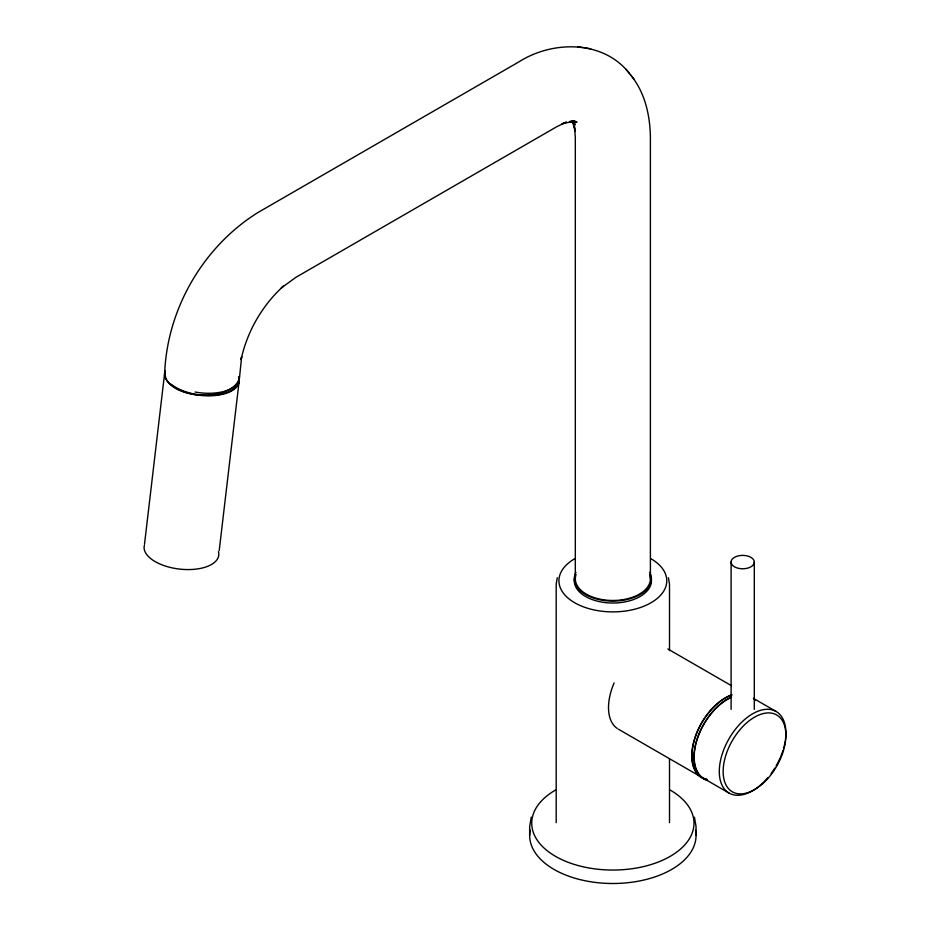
<?xml version="1.0" encoding="UTF-8"?>
<svg xmlns="http://www.w3.org/2000/svg" width="930" height="930" viewBox="0 0 930 930"><rect width="100%" height="100%" fill="white"/><g stroke="black" fill="none" stroke-linecap="round" stroke-linejoin="round"><path stroke-width="1.4" d="M575.31 578.809L575.31 137.396L574.461 126.631L575.228 131.49L572.845 122.609M164.68 373.5C167.005 309.039 203.345 246.311 258.238 212.366L519.289 61.647C553.013 40.362 603.675 39.99 629.575 73.656M144.522 544.073L164.552 373.883M219.213 550.548L239.243 380.358M557.279 577.716L556.198 584.098L556.198 822.643M531.263 817.179L529.658 826.549L529.658 835.466M577.553 46.686L583.284 47.616M584.854 47.837L590.701 48.79M572.369 121.458L577.042 122.214L569.451 121.539L575.077 121.016L561.941 123.818L566.544 122.063L556.791 126.701L295.821 277.373L281.29 287.963L283.545 285.987C262.26 305.319 247.171 331.452 241.079 359.55L241.661 356.608L239.731 375.418A37.549 20.716 2.1 0 1 199.776 395.076A37.549 20.716 2.1 0 1 165.005 370.803M571.194 121.272L574.566 122.307L572.369 121.365M667.856 648.977L731.422 685.666M753.556 698.453L776.143 711.485M618.264 729.12L701.766 777.329M729.039 793.069L703.94 778.584A47.105 27.191 -60 0 1 697.523 738.304A47.105 27.191 -60 0 1 731.41 697.337M572.171 121.458L575.007 123.399L572.136 121.237M630.563 74.9C644.909 92.198 650.093 115.297 650.396 137.361L650.396 578.809M572.345 121.656L575.1 125.027L572.81 122.202M625.832 69.064L634.225 79.41M572.101 121.632L573.45 123.853L572.275 121.284M668.426 577.716L669.507 584.098L669.507 650.605M694.454 817.179L696.047 826.549L696.047 835.466M754.3 562.08A11.602 6.696 0 0 1 736.897 567.881A11.602 6.696 0 0 1 736.897 556.279A11.602 6.696 0 0 1 754.3 562.08L754.3 709.381M731.096 562.08L731.096 709.381M669.507 759.031L669.507 822.643M238.905 380.033A37.165 18.135 6.7 0 1 212.854 395.227A37.165 18.135 6.7 0 1 171.294 384.299M165.703 377.243A37.165 18.135 6.7 0 1 165.052 374.813M239.15 377.964A37.165 18.135 6.7 0 1 195.149 392.03M706.684 779.503A47.442 27.389 -60 0 1 694.326 739.606A47.442 27.389 -60 0 1 731.864 694.768M753.428 698.244A47.442 27.389 -60 0 1 755.381 700.162M707.509 780.444A47.442 27.389 -60 0 1 696.314 741.501A47.442 27.389 -60 0 1 731.433 697.047M218.457 551.664A37.549 18.321 6.7 0 1 181.652 569.3A37.549 18.321 6.7 0 1 144.394 545.247M238.487 376.697A37.549 18.321 6.7 0 1 203.31 395.657A37.549 18.321 6.7 0 1 164.843 371.5M650.988 558.744A53.928 31.132 0 0 1 650.988 602.768A53.928 31.132 0 0 1 574.717 602.768A53.928 31.132 0 0 1 574.717 558.744M695.524 830.083A83.2 48.035 0 0 1 612.858 883.5A83.2 48.035 0 0 1 530.181 830.083M670.228 790.082A81.142 46.849 0 0 1 670.228 856.332A81.142 46.849 0 0 1 555.477 856.332A81.142 46.849 0 0 1 555.477 790.082M617.136 728.399A47.105 27.191 -60 0 1 614.125 682.946M706.812 779.201A47.105 27.191 -60 0 1 697.628 773.888M696.756 772.807A47.105 27.191 -60 0 1 694.547 769.017M694.071 767.889A47.105 27.191 -60 0 1 699.988 726.179A47.105 27.191 -60 0 1 731.817 695.07M767.878 777.62A47.105 27.191 -60 0 1 720.436 780.851A47.105 27.191 -60 0 1 750.929 714.833A47.105 27.191 -60 0 1 785.455 739.583M785.257 740.919A47.105 27.191 -60 0 1 783.758 747.836M782.99 750.429A47.105 27.191 -60 0 1 780.793 756.462M780.282 757.659A47.105 27.191 -60 0 1 776.143 765.878M774.783 768.145A47.105 27.191 -60 0 1 771.098 773.574M650.675 576.414A38.572 22.262 0 0 1 612.858 603.024A38.572 22.262 0 0 1 575.031 576.414M649.756 572.345A38.572 22.262 0 0 1 612.858 601.071A38.572 22.262 0 0 1 575.949 572.345M649.675 574.577A37.549 21.681 0 0 1 612.858 600.478A37.549 21.681 0 0 1 576.03 574.577M762.647 783.699A44.373 25.622 -60 0 0 776.701 714.972A44.373 25.622 -60 0 0 724.214 761.519A44.373 25.622 -60 0 0 762.647 783.699"/></g></svg>
